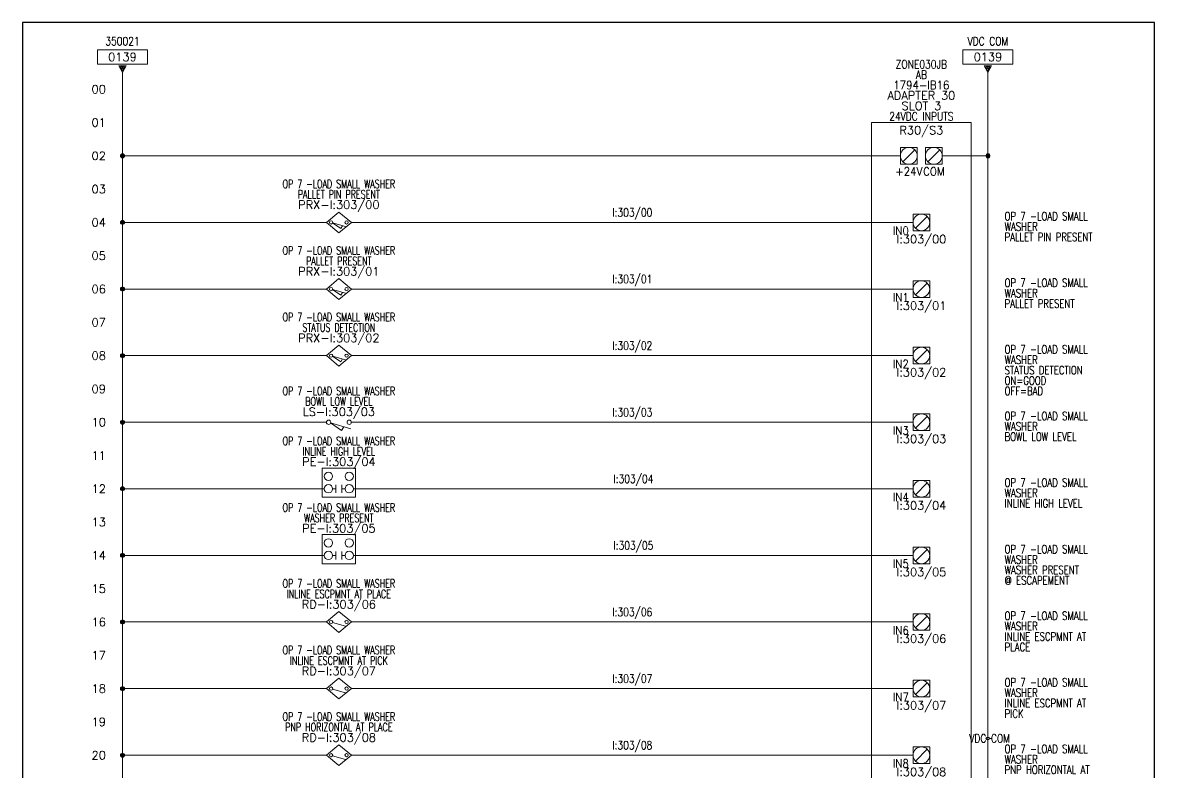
# Model space of a CAD drawing. Header units: inches. Extents: x 0 to 17, y 0 to 23.
# Drawn here: x 0 to 17, y 11.74 to 23 of the extents above; entities that cross this region are included whole.
import ezdxf
from ezdxf.enums import TextEntityAlignment as Align

# ---------------------------------------------------------------- set-up
doc = ezdxf.new("R2010")
doc.units = ezdxf.units.IN
doc.header["$MEASUREMENT"] = 0
for name, color, linetype, lineweight in [('DESC', 1, 'Continuous', 5), ('LOC', 8, 'Continuous', 5), ('MISC', 2, 'Continuous', 5), ('SYMS', 7, 'Continuous', 5), ('TAGS', 2, 'Continuous', 5), ('TERMS', 2, 'Continuous', 5), ('Title_Block_Info', 2, 'Continuous', 5), ('WIREFIXED', 3, 'Continuous', 5), ('WIRENO', 1, 'Continuous', 5), ('WIRES', 7, 'Continuous', 5), ('XREF', 1, 'Continuous', 5)]:
    doc.layers.add(name, color=color, linetype=linetype, lineweight=lineweight)
doc.layers.add('WIRENO_DEST', color=1, linetype='Continuous')
doc.styles.get("Standard").update_dxf_attribs({"font": 'romans.shx'})
doc.styles.add('WD', font='romans.shx')

# ---------------------------------------------------------------- blocks, each defined once
blk = doc.blocks.new('WD_MLRH')
at = {"color": 2, "style": 'WD'}
blk.add_attdef('RUNGFIRST', text='', height=0.125, dxfattribs=at).set_placement((-0.25, 0), align=Align.MIDDLE_RIGHT)
at = {"style": 'WD', "flags": 1}
for tag, p in [('RUNGHORV', (-0.25, -0.127)), ('RUNGINC', (-0.25, -0.163)), ('WIRE-START', (-0.25, -0.356)), ('WIREMODE', (-0.25, -0.281)), ('RUNGDIST', (-0.25, -0.2)), ('RUNGCNT', (-0.25, -0.237)), ('WIREFMT', (-0.25, -0.321)), ('WIRE-GSUF', (-0.25, -0.396)), ('PH3SPACE', (-0.25, -0.437))]:
    blk.add_attdef(tag, text='', height=0.025, dxfattribs=at).set_placement(p, align=Align.RIGHT)
blk = doc.blocks.new('WDDOT')
for radius in [0.03, 0.0187, 0.00929]:
    blk.add_circle((0, 0), radius)
blk = doc.blocks.new('PLCIO_3C2')
at = {"layer": 'SYMS'}
for p, q in [((0.75, 0.5), (-0.75, 0.5)), ((-0.75, 0.5), (-0.75, -16.375)), ((0.75, -16.375), (0.75, 0.5)), ((-0.312, 0.125), (-0.062, 0.125)), ((-0.312, -0.125), (-0.312, 0.125)), ((-0.098, 0.089), (-0.277, -0.089)), ((-0.062, 0.125), (-0.062, -0.125)), ((0.062, 0.125), (0.312, 0.125)), ((0.062, -0.125), (0.062, 0.125)), ((0.277, 0.089), (0.098, -0.089)), ((0.312, 0.125), (0.312, -0.125)), ((-0.062, -0.125), (-0.312, -0.125)), ((0.312, -0.125), (0.062, -0.125)), ((-0.125, -0.875), (0.125, -0.875)), ((-0.125, -1.125), (-0.125, -0.875)), ((-0.125, -0.875), (0.125, -0.875)), ((-0.125, -1.125), (-0.125, -0.875)), ((0.088, -0.912), (-0.088, -1.088)), ((0.125, -0.875), (0.125, -1.125)), ((0.125, -0.875), (0.125, -1.125)), ((0.125, -1.125), (-0.125, -1.125)), ((0.125, -1.125), (-0.125, -1.125)), ((-0.125, -1.875), (0.125, -1.875)), ((-0.125, -2.125), (-0.125, -1.875)), ((-0.125, -1.875), (0.125, -1.875)), ((-0.125, -2.125), (-0.125, -1.875)), ((0.088, -1.912), (-0.088, -2.088)), ((0.125, -1.875), (0.125, -2.125)), ((0.125, -1.875), (0.125, -2.125)), ((0.125, -2.125), (-0.125, -2.125)), ((0.125, -2.125), (-0.125, -2.125)), ((-0.125, -2.875), (0.125, -2.875)), ((-0.125, -3.125), (-0.125, -2.875)), ((-0.125, -2.875), (0.125, -2.875)), ((-0.125, -3.125), (-0.125, -2.875)), ((0.125, -2.875), (0.125, -3.125)), ((0.125, -2.875), (0.125, -3.125)), ((0.088, -2.912), (-0.088, -3.088)), ((0.125, -3.125), (-0.125, -3.125)), ((0.125, -3.125), (-0.125, -3.125)), ((-0.125, -3.875), (0.125, -3.875)), ((-0.125, -4.125), (-0.125, -3.875)), ((-0.125, -3.875), (0.125, -3.875)), ((-0.125, -4.125), (-0.125, -3.875)), ((0.125, -3.875), (0.125, -4.125)), ((0.125, -3.875), (0.125, -4.125)), ((0.088, -3.912), (-0.088, -4.088)), ((0.125, -4.125), (-0.125, -4.125)), ((0.125, -4.125), (-0.125, -4.125)), ((-0.125, -4.875), (0.125, -4.875)), ((-0.125, -5.125), (-0.125, -4.875)), ((-0.125, -4.875), (0.125, -4.875)), ((-0.125, -5.125), (-0.125, -4.875)), ((0.088, -4.912), (-0.088, -5.088)), ((0.125, -4.875), (0.125, -5.125)), ((0.125, -4.875), (0.125, -5.125)), ((0.125, -5.125), (-0.125, -5.125)), ((0.125, -5.125), (-0.125, -5.125)), ((-0.125, -5.875), (0.125, -5.875)), ((-0.125, -6.125), (-0.125, -5.875)), ((-0.125, -5.875), (0.125, -5.875)), ((-0.125, -6.125), (-0.125, -5.875)), ((0.088, -5.912), (-0.088, -6.088)), ((0.125, -5.875), (0.125, -6.125)), ((0.125, -5.875), (0.125, -6.125)), ((0.125, -6.125), (-0.125, -6.125)), ((0.125, -6.125), (-0.125, -6.125)), ((-0.125, -6.875), (0.125, -6.875)), ((-0.125, -7.125), (-0.125, -6.875)), ((-0.125, -6.875), (0.125, -6.875)), ((-0.125, -7.125), (-0.125, -6.875)), ((0.088, -6.912), (-0.088, -7.088)), ((0.125, -6.875), (0.125, -7.125)), ((0.125, -6.875), (0.125, -7.125)), ((0.125, -7.125), (-0.125, -7.125)), ((0.125, -7.125), (-0.125, -7.125)), ((-0.125, -7.875), (0.125, -7.875)), ((-0.125, -8.125), (-0.125, -7.875)), ((-0.125, -7.875), (0.125, -7.875)), ((-0.125, -8.125), (-0.125, -7.875)), ((0.088, -7.912), (-0.088, -8.088)), ((0.125, -7.875), (0.125, -8.125)), ((0.125, -7.875), (0.125, -8.125)), ((0.125, -8.125), (-0.125, -8.125)), ((0.125, -8.125), (-0.125, -8.125)), ((-0.125, -8.875), (0.125, -8.875)), ((-0.125, -9.125), (-0.125, -8.875)), ((-0.125, -8.875), (0.125, -8.875)), ((-0.125, -9.125), (-0.125, -8.875)), ((0.088, -8.912), (-0.088, -9.088)), ((0.125, -8.875), (0.125, -9.125)), ((0.125, -8.875), (0.125, -9.125)), ((0.125, -9.125), (-0.125, -9.125)), ((0.125, -9.125), (-0.125, -9.125))]:
    blk.add_line(p, q, dxfattribs=at)
for centre, radius in [((-0.188, 0), 0.126), ((0.188, 0), 0.126), ((0, -1), 0.125), ((0, -2), 0.125), ((0, -3), 0.125), ((0, -4), 0.125), ((0, -5), 0.125), ((0, -6), 0.125), ((0, -7), 0.125), ((0, -8), 0.125), ((0, -9), 0.125)]:
    blk.add_circle(centre, radius, dxfattribs=at)
at = {"layer": 'SYMS', "style": 'WD'}
for tag, width, p in [('INST', 0.8, (0, 1.482)), ('LOC', 0.8, (0, 1.312)), ('MFG', 0.8, (0, 1.156)), ('CAT', 0.9, (0, 1)), ('DESC', 0.8, (0, 0.53)), ('TERM01L', 0.75, (-0.188, 0.156)), ('TERM01R', 0.75, (0.188, 0.156)), ('TERM02', 0.9, (0, -0.812)), ('TERM03', 0.9, (0, -1.812)), ('TERM04', 0.9, (0, -2.812)), ('TERM05', 0.9, (0, -3.812)), ('TERM06', 0.9, (0, -4.812)), ('TERM07', 0.9, (0, -5.812)), ('TERM08', 0.9, (0, -6.812)), ('TERM09', 0.9, (0, -7.812)), ('TERM10', 0.9, (0, -8.812)), ('TERM11', 0.9, (0, -9.812)), ('TERM12', 0.9, (0, -10.812)), ('TERM13', 0.9, (0, -11.812)), ('TERM14', 0.9, (0, -12.812)), ('TERM15', 0.9, (0, -13.812)), ('TERM16', 0.9, (0, -14.812)), ('TERM17', 0.9, (0, -15.812))]:
    blk.add_attdef(tag, text='', height=0.125, dxfattribs=dict(at, width=width)).set_placement(p, align=Align.CENTER)
at = {"layer": 'SYMS', "linetype": 'Continuous', "style": 'WD', "flags": 9}
blk.add_attdef('ASSYCODE', text='', height=0.01, dxfattribs=at).set_placement((0.23, 1.071), align=Align.CENTER)
at = {"layer": 'SYMS', "style": 'WD'}
for tag, p in [('LINE1', (0, 0.844)), ('LINE2', (0, 0.688)), ('TAG', (0, 0.322))]:
    blk.add_attdef(tag, text='', height=0.125, dxfattribs=at).set_placement(p, align=Align.CENTER)
at = {"layer": 'SYMS', "style": 'WD', "flags": 1}
for tag, p in [('X4TERM01L', (-0.312, 0)), ('X1TERM01R', (0.312, 0)), ('X4TERM02', (-0.125, -1)), ('X4TERM03', (-0.125, -2)), ('X4TERM04', (-0.125, -3)), ('X4TERM05', (-0.125, -4)), ('X4TERM06', (-0.125, -5)), ('X4TERM07', (-0.125, -6)), ('X4TERM08', (-0.125, -7)), ('X4TERM09', (-0.125, -8)), ('X4TERM10', (-0.125, -9)), ('X4TERM11', (-0.125, -10)), ('X4TERM12', (-0.125, -11)), ('X4TERM13', (-0.125, -12)), ('X4TERM14', (-0.125, -13)), ('X4TERM15', (-0.125, -14)), ('X4TERM16', (-0.125, -15)), ('X4TERM17', (-0.125, -16))]:
    blk.add_attdef(tag, p, '', height=0.01, dxfattribs=at)
at = {"layer": 'SYMS', "style": 'WD', "width": 0.9}
for tag, p in [('TERMDESC01L', (-0.188, -0.172)), ('TERMDESC01R', (0.188, -0.172))]:
    blk.add_attdef(tag, text='', height=0.125, dxfattribs=at).set_placement(p, align=Align.TOP_CENTER)
for tag, p in [('DESCA02', (1.25, -0.969)), ('DESCB02', (1.25, -1.125)), ('DESCC02', (1.25, -1.281)), ('DESCD02', (1.25, -1.438)), ('DESCE02', (1.25, -1.594)), ('DESCA03', (1.25, -1.969)), ('DESCB03', (1.25, -2.125)), ('DESCC03', (1.25, -2.281)), ('DESCD03', (1.25, -2.438)), ('DESCE03', (1.25, -2.594)), ('DESCA04', (1.25, -2.969)), ('DESCB04', (1.25, -3.125)), ('DESCC04', (1.25, -3.281)), ('DESCD04', (1.25, -3.438)), ('DESCE04', (1.25, -3.594)), ('DESCA05', (1.25, -3.969)), ('DESCB05', (1.25, -4.125)), ('DESCC05', (1.25, -4.281)), ('DESCD05', (1.25, -4.438)), ('DESCE05', (1.25, -4.594)), ('DESCA06', (1.25, -4.969)), ('DESCB06', (1.25, -5.125)), ('DESCC06', (1.25, -5.281)), ('DESCD06', (1.25, -5.438)), ('DESCE06', (1.25, -5.594)), ('DESCA07', (1.25, -5.969)), ('DESCB07', (1.25, -6.125)), ('DESCC07', (1.25, -6.281)), ('DESCD07', (1.25, -6.438)), ('DESCE07', (1.25, -6.594)), ('DESCA08', (1.25, -6.969)), ('DESCB08', (1.25, -7.125)), ('DESCC08', (1.25, -7.281)), ('DESCD08', (1.25, -7.438)), ('DESCE08', (1.25, -7.594)), ('DESCA09', (1.25, -7.969)), ('DESCB09', (1.25, -8.125)), ('DESCC09', (1.25, -8.281)), ('DESCD09', (1.25, -8.438)), ('DESCE09', (1.25, -8.594)), ('DESCA10', (1.25, -8.969)), ('DESCB10', (1.25, -9.125)), ('DESCC10', (1.25, -9.281)), ('DESCD10', (1.25, -9.438)), ('DESCE10', (1.25, -9.594)), ('DESCA11', (1.25, -9.969)), ('DESCB11', (1.25, -10.125)), ('DESCC11', (1.25, -10.281)), ('DESCD11', (1.25, -10.438)), ('DESCE11', (1.25, -10.594)), ('DESCA12', (1.25, -10.969)), ('DESCB12', (1.25, -11.125)), ('DESCC12', (1.25, -11.281)), ('DESCD12', (1.25, -11.438)), ('DESCE12', (1.25, -11.594)), ('DESCA13', (1.25, -11.969)), ('DESCB13', (1.25, -12.125)), ('DESCC13', (1.25, -12.281)), ('DESCD13', (1.25, -12.438)), ('DESCE13', (1.25, -12.594)), ('DESCA14', (1.25, -12.969)), ('DESCB14', (1.25, -13.125)), ('DESCC14', (1.25, -13.281)), ('DESCD14', (1.25, -13.438)), ('DESCE14', (1.25, -13.594)), ('DESCA15', (1.25, -13.969)), ('DESCB15', (1.25, -14.125)), ('DESCC15', (1.25, -14.281)), ('DESCD15', (1.25, -14.438)), ('DESCE15', (1.25, -14.594)), ('DESCA16', (1.25, -14.969)), ('DESCB16', (1.25, -15.125)), ('DESCC16', (1.25, -15.281)), ('DESCD16', (1.25, -15.438)), ('DESCE16', (1.25, -15.594)), ('DESCA17', (1.25, -15.969)), ('DESCB17', (1.25, -16.125)), ('DESCC17', (1.25, -16.281)), ('DESCD17', (1.25, -16.438)), ('DESCE17', (1.25, -16.594))]:
    blk.add_attdef(tag, p, '', height=0.125, dxfattribs=at)
for tag, p in [('TERMDESC02', (-0.188, -1.062)), ('TERMDESC03', (-0.188, -2.062)), ('TERMDESC04', (-0.188, -3.062)), ('TERMDESC05', (-0.188, -4.062)), ('TERMDESC06', (-0.188, -5.062)), ('TERMDESC07', (-0.188, -6.062)), ('TERMDESC08', (-0.188, -7.062)), ('TERMDESC09', (-0.188, -8.062)), ('TERMDESC10', (-0.188, -9.062)), ('TERMDESC11', (-0.188, -10.062)), ('TERMDESC12', (-0.188, -11.062)), ('TERMDESC13', (-0.188, -12.062)), ('TERMDESC14', (-0.188, -13.062)), ('TERMDESC15', (-0.188, -14.062)), ('TERMDESC16', (-0.188, -15.062)), ('TERMDESC17', (-0.188, -16.062))]:
    blk.add_attdef(tag, text='', height=0.125, dxfattribs=at).set_placement(p, align=Align.TOP_RIGHT)
at = {"layer": 'SYMS', "style": 'WD'}
for tag, p in [('TAGA02', (0, -1.188)), ('TAGA03', (0, -2.188)), ('TAGA04', (0, -3.188)), ('TAGA05', (0, -4.188)), ('TAGA06', (0, -5.188)), ('TAGA07', (0, -6.188)), ('TAGA08', (0, -7.188)), ('TAGA09', (0, -8.188)), ('TAGA10', (0, -9.188)), ('TAGA11', (0, -10.188)), ('TAGA12', (0, -11.188)), ('TAGA13', (0, -12.188)), ('TAGA14', (0, -13.188)), ('TAGA15', (0, -14.188)), ('TAGA16', (0, -15.188)), ('TAGA17', (0, -16.188))]:
    blk.add_attdef(tag, text='', height=0.125, dxfattribs=at).set_placement(p, align=Align.TOP_CENTER)
blk = doc.blocks.new('HPRX11')
for p, q in [((0, 0.156), (-0.188, 0)), ((-0.188, 0), (0, -0.156)), ((0.188, 0), (0, 0.156)), ((0, -0.156), (0.188, 0))]:
    blk.add_line(p, q)
at = {"linetype": 'Continuous'}
for p, q in [((-0.094, -0.008), (0.031, -0.093)), ((-0.094, -0.008), (0.098, -0.063)), ((0.031, -0.093), (0.055, -0.05))]:
    blk.add_line(p, q, dxfattribs=at)
for centre in [(-0.116, 0), (0.116, 0)]:
    blk.add_circle(centre, 0.0242)
at = {"style": 'WD', "width": 0.7}
for tag, p in [('INST', (0, 0.841)), ('LOC', (0, 0.672)), ('DESC1', (0, 0.516)), ('DESC2', (0, 0.359)), ('XREF', (0.438, -0.312))]:
    blk.add_attdef(tag, text='', height=0.125, dxfattribs=at).set_placement(p, align=Align.CENTER)
at = {"style": 'WD'}
blk.add_attdef('TAG1', text='', height=0.125, dxfattribs=at).set_placement((0, 0.203), align=Align.CENTER)
for tag, p in [('X2LINK', (0, 0.297)), ('X8LINK', (0, -0.188))]:
    blk.add_attdef(tag, p, '', height=0.01, dxfattribs=at)
for tag, p, flags in [('X4TERM01', (-0.188, 0), 1), ('FAMILY', (0.038, 0.037), 9), ('CONTACT', (0.038, 0.02), 1), ('X1TERM02', (0.188, 0), 1), ('X8TERM03', (0, -0.156), 1)]:
    blk.add_attdef(tag, p, '', height=0.01, dxfattribs=dict(at, flags=flags))
at = {"linetype": 'Continuous', "style": 'WD', "flags": 9}
for tag, p in [('CAT', (0.063, -0.007)), ('ASSYCODE', (0.062, -0.043)), ('MFG', (0.063, -0.027))]:
    blk.add_attdef(tag, text='', height=0.01, dxfattribs=at).set_placement(p, align=Align.CENTER)
at = {"linetype": 'Continuous', "style": 'WD', "flags": 8}
for tag, p in [('TERM01', (-0.25, -0.031)), ('TERM03', (-0.031, -0.203))]:
    blk.add_attdef(tag, text='', height=0.125, dxfattribs=at).set_placement(p, align=Align.TOP_RIGHT)
blk.add_attdef('TERM02', text='', height=0.125, dxfattribs=at).set_placement((0.25, -0.031), align=Align.TOP_LEFT)
blk = doc.blocks.new('WD_WNH')
at = {"linetype": 'Continuous', "style": 'WD', "width": 0.8}
blk.add_attdef('WIRENO', text='', height=0.125, dxfattribs=at).set_placement((0, 0.0625), align=Align.CENTER)
blk = doc.blocks.new('HLS11')
at = {"linetype": 'Continuous'}
for p, q in [((-0.125, -0.01), (0.041, -0.124)), ((-0.125, -0.01), (0.179, -0.097)), ((0.041, -0.124), (0.073, -0.067))]:
    blk.add_line(p, q, dxfattribs=at)
for centre in [(-0.155, 0), (0.155, 0)]:
    blk.add_circle(centre, 0.0322)
at = {"style": 'WD', "width": 0.7}
for tag, p in [('INST', (0, 0.732)), ('LOC', (0, 0.562)), ('DESC1', (0, 0.406)), ('DESC2', (0, 0.25)), ('XREF', (0, -0.299))]:
    blk.add_attdef(tag, text='', height=0.125, dxfattribs=at).set_placement(p, align=Align.CENTER)
at = {"style": 'WD'}
blk.add_attdef('TAG1', text='', height=0.125, dxfattribs=at).set_placement((0, 0.094), align=Align.CENTER)
for tag, p, flags in [('X4TERM01', (-0.188, 0), 1), ('FAMILY', (0.038, 0.037), 9), ('CONTACT', (0.038, 0.02), 1), ('X1TERM02', (0.188, 0), 1)]:
    blk.add_attdef(tag, p, '', height=0.01, dxfattribs=dict(at, flags=flags))
for tag, p in [('X2LINK', (0, 0.031)), ('X8LINK', (0, -0.156))]:
    blk.add_attdef(tag, p, '', height=0.01, dxfattribs=at)
at = {"linetype": 'Continuous', "style": 'WD', "flags": 9}
for tag, p in [('CAT', (0.063, -0.007)), ('ASSYCODE', (0.062, -0.047)), ('MFG', (0.063, -0.027))]:
    blk.add_attdef(tag, text='', height=0.01, dxfattribs=at).set_placement(p, align=Align.CENTER)
at = {"linetype": 'Continuous', "style": 'WD', "flags": 8}
blk.add_attdef('TERM01', text='', height=0.125, dxfattribs=at).set_placement((-0.25, -0.031), align=Align.TOP_RIGHT)
blk.add_attdef('TERM02', text='', height=0.125, dxfattribs=at).set_placement((0.25, -0.031), align=Align.TOP_LEFT)
blk = doc.blocks.new('HPE11')
for p, q in [((0.25, 0.312), (-0.25, 0.312)), ((-0.25, 0.312), (-0.25, -0.125)), ((0.25, -0.125), (0.25, 0.312)), ((-0.047, 0), (-0.094, 0)), ((0.094, 0), (0.047, 0)), ((-0.25, -0.125), (0.25, -0.125))]:
    blk.add_line(p, q)
at = {"linetype": 'Continuous'}
for p, q in [((-0.047, 0.06), (-0.047, -0.06)), ((0.047, 0.06), (0.047, -0.06))]:
    blk.add_line(p, q, dxfattribs=at)
for centre in [(-0.156, 0.188), (0.156, 0.188), (-0.156, 0), (0.156, 0)]:
    blk.add_circle(centre, 0.0625)
at = {"style": 'WD', "width": 0.7}
for tag, p in [('INST', (0, 0.982)), ('LOC', (0, 0.812)), ('DESC1', (0, 0.656)), ('DESC2', (0, 0.5)), ('XREF', (0, -0.282))]:
    blk.add_attdef(tag, text='', height=0.125, dxfattribs=at).set_placement(p, align=Align.CENTER)
at = {"style": 'WD'}
blk.add_attdef('TAG1', text='', height=0.125, dxfattribs=at).set_placement((0, 0.344), align=Align.CENTER)
at = {"linetype": 'Continuous', "style": 'WD', "width": 0.8, "flags": 8}
for tag, p in [('TERM03', (-0.156, 0.188)), ('TERM04', (0.156, 0.188))]:
    blk.add_attdef(tag, text='', height=0.0625, dxfattribs=at).set_placement(p, align=Align.MIDDLE)
at = {"style": 'WD'}
for tag, p, flags in [('X4TERM03', (-0.219, 0.188), 1), ('X2TERM03', (-0.156, 0.25), 1), ('X2TERM04', (0.156, 0.25), 1), ('X1TERM04', (0.219, 0.188), 1), ('X4TERM01', (-0.219, 0), 1), ('FAMILY', (-0.027, 0.134), 9), ('CONTACT', (-0.027, 0.117), 1), ('X1TERM02', (0.219, 0), 1), ('X8TERM01', (-0.156, -0.062), 1), ('X8TERM02', (0.156, -0.062), 1)]:
    blk.add_attdef(tag, p, '', height=0.01, dxfattribs=dict(at, flags=flags))
at = {"linetype": 'Continuous', "style": 'WD', "width": 0.8, "flags": 8}
for tag, p in [('TERM01', (-0.156, 0)), ('TERM02', (0.156, 0))]:
    blk.add_attdef(tag, text='', height=0.0625, dxfattribs=at).set_placement(p, align=Align.MIDDLE_CENTER)
at = {"linetype": 'Continuous', "style": 'WD', "flags": 9}
for tag, p in [('ASSYCODE', (-0.003, 0.059)), ('MFG', (-0.004, 0.07)), ('CAT', (-0.002, 0.09))]:
    blk.add_attdef(tag, text='', height=0.01, dxfattribs=at).set_placement(p, align=Align.CENTER)
blk = doc.blocks.new('HRD11')
for p, q in [((0, 0.156), (-0.188, 0)), ((-0.188, 0), (0, -0.156)), ((0.188, 0), (0, 0.156)), ((0, -0.156), (0.188, 0))]:
    blk.add_line(p, q)
at = {"linetype": 'Continuous'}
blk.add_line((-0.094, -0.008), (0.098, -0.063), dxfattribs=at)
for centre in [(-0.116, 0), (0.116, 0)]:
    blk.add_circle(centre, 0.0242)
at = {"style": 'WD', "width": 0.7}
for tag, p in [('INST', (0, 0.841)), ('LOC', (0, 0.672)), ('DESC1', (0, 0.516)), ('DESC2', (0, 0.359)), ('XREF', (0.438, -0.312))]:
    blk.add_attdef(tag, text='', height=0.125, dxfattribs=at).set_placement(p, align=Align.CENTER)
at = {"style": 'WD'}
blk.add_attdef('TAG1', text='', height=0.125, dxfattribs=at).set_placement((0, 0.203), align=Align.CENTER)
for tag, p in [('X2LINK', (0, 0.297)), ('X8LINK', (0, -0.188))]:
    blk.add_attdef(tag, p, '', height=0.01, dxfattribs=at)
for tag, p, flags in [('X4TERM01', (-0.188, 0), 1), ('FAMILY', (0.038, 0.037), 9), ('CONTACT', (0.038, 0.02), 1), ('X1TERM02', (0.188, 0), 1), ('X8TERM03', (0, -0.156), 1)]:
    blk.add_attdef(tag, p, '', height=0.01, dxfattribs=dict(at, flags=flags))
at = {"linetype": 'Continuous', "style": 'WD', "flags": 9}
for tag, p in [('CAT', (0.063, -0.007)), ('ASSYCODE', (0.062, -0.043)), ('MFG', (0.063, -0.027))]:
    blk.add_attdef(tag, text='', height=0.01, dxfattribs=at).set_placement(p, align=Align.CENTER)
at = {"linetype": 'Continuous', "style": 'WD', "flags": 8}
for tag, p in [('TERM01', (-0.25, -0.031)), ('TERM03', (-0.031, -0.203))]:
    blk.add_attdef(tag, text='', height=0.125, dxfattribs=at).set_placement(p, align=Align.TOP_RIGHT)
blk.add_attdef('TERM02', text='', height=0.125, dxfattribs=at).set_placement((0.25, -0.031), align=Align.TOP_LEFT)
blk = doc.blocks.new('HA2D2')
for p, q in [((0.375, 0.344), (-0.375, 0.344)), ((-0.375, 0.344), (-0.375, 0.125)), ((0.375, 0.125), (0.375, 0.344)), ((-0.375, 0.125), (0.375, 0.125)), ((0.055, 0.102), (-0.055, 0.102)), ((-0.055, 0.102), (0, 0)), ((0, 0.023), (-0.031, 0.086)), ((-0.031, 0.086), (0.031, 0.086)), ((0, 0.055), (-0.008, 0.07)), ((-0.008, 0.07), (0.008, 0.07)), ((0, 0), (0.055, 0.102)), ((0.031, 0.086), (0, 0.023)), ((0.008, 0.07), (0, 0.055))]:
    blk.add_line(p, q)
at = {"style": 'WD', "width": 0.8, "flags": 8}
for tag, p in [('DESC1', (0, 0.722)), ('WIRENO', (0, 0.534))]:
    blk.add_attdef(tag, text='', height=0.125, dxfattribs=at).set_placement(p, align=Align.TOP_CENTER)
at = {"style": 'WD'}
blk.add_attdef('XREF', text='', height=0.125, dxfattribs=at).set_placement((0, 0.172), align=Align.CENTER)
at = {"style": 'WD', "flags": 1}
for tag, p in [('X8TERM01', (0, 0)), ('SIGCODE', (0.088, 0.066))]:
    blk.add_attdef(tag, p, '', height=0.01, dxfattribs=at)
blk = doc.blocks.new('TB_P')
at = {"color": 5, "linetype": 'Continuous'}
blk.add_lwpolyline([(0, 0), (17, 0), (17, 23), (0, 23)], close=True, dxfattribs=at)
at = {"color": 2, "linetype": 'Continuous', "style": 'WD', "flags": 1}
for tag, p in [('REV1_NO', (1.734, 3.29)), ('REV1_BY', (7.303, 3.29)), ('REV1_DATE', (9.562, 3.29)), ('REV2_NO', (1.734, 3.04)), ('REV2_BY', (7.303, 3.04)), ('REV2_DATE', (9.562, 3.04)), ('REV3_NO', (1.734, 2.79)), ('REV3_BY', (7.303, 2.79)), ('REV3_DATE', (9.562, 2.79)), ('REV4_NO', (1.734, 2.54)), ('REV4_BY', (7.303, 2.54)), ('REV4_DATE', (9.562, 2.54)), ('REV5_NO', (1.734, 2.29)), ('REV5_BY', (7.303, 2.29)), ('REV5_DATE', (9.562, 2.29)), ('REV6_NO', (1.734, 2.04)), ('REV6_BY', (7.303, 2.04)), ('REV6_DATE', (9.562, 2.04)), ('REV7_NO', (1.734, 1.79)), ('REV7_BY', (7.303, 1.79)), ('REV7_DATE', (9.562, 1.79)), ('REV8_NO', (1.734, 1.54)), ('REV8_BY', (7.303, 1.54)), ('REV8_DATE', (9.562, 1.54)), ('REV9_NO', (1.734, 1.29)), ('REV9_BY', (7.303, 1.29)), ('REV9_DATE', (9.562, 1.29))]:
    blk.add_attdef(tag, text='', height=0.15, dxfattribs=at).set_placement(p, align=Align.MIDDLE_CENTER)
for tag, p in [('REV1_CHANGE', (2.292, 3.29)), ('REV2_CHANGE', (2.292, 3.04)), ('REV3_CHANGE', (2.292, 2.79)), ('REV4_CHANGE', (2.292, 2.54)), ('REV5_CHANGE', (2.292, 2.29)), ('REV6_CHANGE', (2.292, 2.04)), ('REV7_CHANGE', (2.292, 1.79)), ('REV8_CHANGE', (2.292, 1.54)), ('REV9_CHANGE', (2.292, 1.29))]:
    blk.add_attdef(tag, text='', height=0.15, dxfattribs=at).set_placement(p, align=Align.MIDDLE_LEFT)
at = {"layer": 'Title_Block_Info', "ltscale": 0.1}
for tag, p in [('CUSTOMER', (6.842, 0.833)), ('JOB DESCRIPTION LINE', (6.842, 0.5)), ('DRAWING DESCRIPTION', (6.842, 0.167))]:
    blk.add_attdef(tag, text='', height=0.15, dxfattribs=at).set_placement(p, align=Align.MIDDLE_LEFT)
at = {"layer": 'Title_Block_Info', "ltscale": 0.1, "style": 'WD'}
for tag, p in [('JOB #', (12.752, 0.833)), ('SEC. NO.', (14.75, 0.833)), ('SHT. NO.', (16.312, 0.833)), ('NAME', (12.795, 0.5)), ('REV', (16.194, 0.5))]:
    blk.add_attdef(tag, text='', height=0.125, dxfattribs=at).set_placement(p, align=Align.MIDDLE_CENTER)
blk.add_attdef('DATE', text='', height=0.125, dxfattribs=at).set_placement((15.188, 0.5), align=Align.MIDDLE_RIGHT)
blk.add_attdef('FILE NUMBER', text='', height=0.125, dxfattribs=at).set_placement((12.591, 0.167), align=Align.MIDDLE_LEFT)
blk = doc.blocks.new('WD_WNV')
at = {"linetype": 'Continuous', "style": 'WD', "width": 0.8}
blk.add_attdef('WIRENO', text='', height=0.125, dxfattribs=at).set_placement((-0.05, 0), align=Align.MIDDLE_RIGHT)

msp = doc.modelspace()

# ---------------------------------------------------------------- linework, layer by layer
at = {"layer": 'WIRENO'}
msp.add_lwpolyline([(14.566, 12.251), (14.531, 12.251), (14.515, 12.266), (14.484, 12.265), (14.469, 12.249), (14.485, 12.234), (14.516, 12.235), (14.524, 12.243)], dxfattribs=at)
at = {"layer": 'WIRES'}
for p, q in [((1.5, 22.25), (1.5, 2.25)), ((14.5, 22.25), (14.5, 2.25)), ((1.5, 21), (13.188, 21)), ((13.812, 21), (14.5, 21)), ((1.5, 20), (4.562, 20)), ((4.938, 20), (13.375, 20)), ((1.5, 19), (4.562, 19)), ((4.938, 19), (13.375, 19)), ((1.5, 18), (4.562, 18)), ((4.938, 18), (13.375, 18)), ((1.5, 17), (4.562, 17)), ((4.938, 17), (13.375, 17)), ((1.5, 16), (4.531, 16)), ((4.969, 16), (13.375, 16)), ((1.5, 15), (4.531, 15)), ((4.969, 15), (13.375, 15)), ((1.5, 14), (4.562, 14)), ((4.938, 14), (13.375, 14)), ((1.5, 13), (4.562, 13)), ((4.938, 13), (13.375, 13)), ((1.5, 12), (4.562, 12)), ((4.938, 12), (13.375, 12))]:
    msp.add_line(p, q, dxfattribs=at)

# ---------------------------------------------------------------- block references
msp.add_blockref('TB_P', (0, 0))
ref = msp.add_blockref('PLCIO_3C2', (13.5, 21))
ref.add_attrib('TERMDESC01L', '+24V', dxfattribs={"layer": 'TERMS', "height": 0.125, "style": 'WD', "width": 0.9}).set_placement((13.312, 20.828), align=Align.TOP_CENTER)
ref.add_attrib('TERMDESC01R', 'COM', dxfattribs={"layer": 'TERMS', "height": 0.125, "style": 'WD', "width": 0.9}).set_placement((13.688, 20.828), align=Align.TOP_CENTER)
ref.add_attrib('CAT', '1794-IB16', dxfattribs={"layer": 'MISC', "height": 0.125, "style": 'WD', "width": 0.9}).set_placement((13.5, 22), align=Align.CENTER)
ref.add_attrib('TAG', 'R30/S3', dxfattribs={"layer": 'TAGS', "height": 0.125, "style": 'WD'}).set_placement((13.5, 21.322), align=Align.CENTER)
ref.add_attrib('LINE1', 'ADAPTER 30', dxfattribs={"layer": 'MISC', "height": 0.125, "style": 'WD'}).set_placement((13.5, 21.844), align=Align.CENTER)
ref.add_attrib('DESC', '24VDC INPUTS', dxfattribs={"layer": 'DESC', "height": 0.125, "style": 'WD', "width": 0.8}).set_placement((13.5, 21.53), align=Align.CENTER)
ref.add_attrib('LINE2', 'SLOT 3', dxfattribs={"layer": 'MISC', "height": 0.125, "style": 'WD'}).set_placement((13.5, 21.688), align=Align.CENTER)
ref.add_attrib('MFG', 'AB', dxfattribs={"layer": 'MISC', "height": 0.125, "style": 'WD', "width": 0.8}).set_placement((13.5, 22.156), align=Align.CENTER)
ref.add_attrib('LOC', 'ZONE030JB', dxfattribs={"layer": 'LOC', "height": 0.125, "style": 'WD', "width": 0.8}).set_placement((13.5, 22.312), align=Align.CENTER)
ref.add_attrib('TAGA02', 'I:303/00', dxfattribs={"layer": 'TAGS', "height": 0.125, "style": 'WD'}).set_placement((13.5, 19.812), align=Align.TOP_CENTER)
ref.add_attrib('DESCA02', 'OP 7 -LOAD SMALL', (14.75, 20.031), dxfattribs={"layer": 'DESC', "height": 0.125, "style": 'WD', "width": 0.75})
ref.add_attrib('DESCB02', 'WASHER', (14.75, 19.875), dxfattribs={"layer": 'DESC', "height": 0.125, "style": 'WD', "width": 0.75})
ref.add_attrib('TERMDESC02', 'IN0', dxfattribs={"layer": 'TERMS', "height": 0.125, "style": 'WD', "width": 0.9}).set_placement((13.312, 19.938), align=Align.TOP_RIGHT)
ref.add_attrib('DESCC02', 'PALLET PIN PRESENT', (14.75, 19.719), dxfattribs={"layer": 'DESC', "height": 0.125, "style": 'WD', "width": 0.75})
ref.add_attrib('TAGA03', 'I:303/01', dxfattribs={"layer": 'TAGS', "height": 0.125, "style": 'WD'}).set_placement((13.5, 18.812), align=Align.TOP_CENTER)
ref.add_attrib('DESCA03', 'OP 7 -LOAD SMALL', (14.75, 19.031), dxfattribs={"layer": 'DESC', "height": 0.125, "style": 'WD', "width": 0.75})
ref.add_attrib('DESCB03', 'WASHER', (14.75, 18.875), dxfattribs={"layer": 'DESC', "height": 0.125, "style": 'WD', "width": 0.75})
ref.add_attrib('TERMDESC03', 'IN1', dxfattribs={"layer": 'TERMS', "height": 0.125, "style": 'WD', "width": 0.9}).set_placement((13.312, 18.938), align=Align.TOP_RIGHT)
ref.add_attrib('DESCC03', 'PALLET PRESENT', (14.75, 18.719), dxfattribs={"layer": 'DESC', "height": 0.125, "style": 'WD', "width": 0.75})
ref.add_attrib('TAGA04', 'I:303/02', dxfattribs={"layer": 'TAGS', "height": 0.125, "style": 'WD'}).set_placement((13.5, 17.812), align=Align.TOP_CENTER)
ref.add_attrib('DESCA04', 'OP 7 -LOAD SMALL', (14.75, 18.031), dxfattribs={"layer": 'DESC', "height": 0.125, "style": 'WD', "width": 0.75})
ref.add_attrib('DESCB04', 'WASHER', (14.75, 17.875), dxfattribs={"layer": 'DESC', "height": 0.125, "style": 'WD', "width": 0.75})
ref.add_attrib('TERMDESC04', 'IN2', dxfattribs={"layer": 'TERMS', "height": 0.125, "style": 'WD', "width": 0.9}).set_placement((13.312, 17.938), align=Align.TOP_RIGHT)
ref.add_attrib('DESCC04', 'STATUS DETECTION', (14.75, 17.719), dxfattribs={"layer": 'DESC', "height": 0.125, "style": 'WD', "width": 0.75})
ref.add_attrib('DESCD04', 'ON=GOOD', (14.75, 17.562), dxfattribs={"layer": 'DESC', "height": 0.125, "style": 'WD', "width": 0.75})
ref.add_attrib('DESCE04', 'OFF=BAD', (14.75, 17.406), dxfattribs={"layer": 'DESC', "height": 0.125, "style": 'WD', "width": 0.75})
ref.add_attrib('TAGA05', 'I:303/03', dxfattribs={"layer": 'TAGS', "height": 0.125, "style": 'WD'}).set_placement((13.5, 16.812), align=Align.TOP_CENTER)
ref.add_attrib('DESCA05', 'OP 7 -LOAD SMALL', (14.75, 17.031), dxfattribs={"layer": 'DESC', "height": 0.125, "style": 'WD', "width": 0.75})
ref.add_attrib('DESCB05', 'WASHER', (14.75, 16.875), dxfattribs={"layer": 'DESC', "height": 0.125, "style": 'WD', "width": 0.75})
ref.add_attrib('TERMDESC05', 'IN3', dxfattribs={"layer": 'TERMS', "height": 0.125, "style": 'WD', "width": 0.9}).set_placement((13.312, 16.938), align=Align.TOP_RIGHT)
ref.add_attrib('DESCC05', 'BOWL LOW LEVEL', (14.75, 16.719), dxfattribs={"layer": 'DESC', "height": 0.125, "style": 'WD', "width": 0.75})
ref.add_attrib('TAGA06', 'I:303/04', dxfattribs={"layer": 'TAGS', "height": 0.125, "style": 'WD'}).set_placement((13.5, 15.812), align=Align.TOP_CENTER)
ref.add_attrib('DESCA06', 'OP 7 -LOAD SMALL', (14.75, 16.031), dxfattribs={"layer": 'DESC', "height": 0.125, "style": 'WD', "width": 0.75})
ref.add_attrib('DESCB06', 'WASHER', (14.75, 15.875), dxfattribs={"layer": 'DESC', "height": 0.125, "style": 'WD', "width": 0.75})
ref.add_attrib('TERMDESC06', 'IN4', dxfattribs={"layer": 'TERMS', "height": 0.125, "style": 'WD', "width": 0.9}).set_placement((13.312, 15.938), align=Align.TOP_RIGHT)
ref.add_attrib('DESCC06', 'INLINE HIGH LEVEL', (14.75, 15.719), dxfattribs={"layer": 'DESC', "height": 0.125, "style": 'WD', "width": 0.75})
ref.add_attrib('TAGA07', 'I:303/05', dxfattribs={"layer": 'TAGS', "height": 0.125, "style": 'WD'}).set_placement((13.5, 14.812), align=Align.TOP_CENTER)
ref.add_attrib('DESCA07', 'OP 7 -LOAD SMALL', (14.75, 15.031), dxfattribs={"layer": 'DESC', "height": 0.125, "style": 'WD', "width": 0.75})
ref.add_attrib('DESCB07', 'WASHER', (14.75, 14.875), dxfattribs={"layer": 'DESC', "height": 0.125, "style": 'WD', "width": 0.75})
ref.add_attrib('TERMDESC07', 'IN5', dxfattribs={"layer": 'TERMS', "height": 0.125, "style": 'WD', "width": 0.9}).set_placement((13.312, 14.938), align=Align.TOP_RIGHT)
ref.add_attrib('DESCC07', 'WASHER PRESENT', (14.75, 14.719), dxfattribs={"layer": 'DESC', "height": 0.125, "style": 'WD', "width": 0.75})
ref.add_attrib('DESCD07', '@ ESCAPEMENT', (14.75, 14.562), dxfattribs={"layer": 'DESC', "height": 0.125, "style": 'WD', "width": 0.75})
ref.add_attrib('TAGA08', 'I:303/06', dxfattribs={"layer": 'TAGS', "height": 0.125, "style": 'WD'}).set_placement((13.5, 13.812), align=Align.TOP_CENTER)
ref.add_attrib('DESCA08', 'OP 7 -LOAD SMALL', (14.75, 14.031), dxfattribs={"layer": 'DESC', "height": 0.125, "style": 'WD', "width": 0.75})
ref.add_attrib('DESCB08', 'WASHER', (14.75, 13.875), dxfattribs={"layer": 'DESC', "height": 0.125, "style": 'WD', "width": 0.75})
ref.add_attrib('TERMDESC08', 'IN6', dxfattribs={"layer": 'TERMS', "height": 0.125, "style": 'WD', "width": 0.9}).set_placement((13.312, 13.938), align=Align.TOP_RIGHT)
ref.add_attrib('DESCC08', 'INLINE ESCPMNT AT', (14.75, 13.719), dxfattribs={"layer": 'DESC', "height": 0.125, "style": 'WD', "width": 0.75})
ref.add_attrib('DESCD08', 'PLACE', (14.75, 13.562), dxfattribs={"layer": 'DESC', "height": 0.125, "style": 'WD', "width": 0.75})
ref.add_attrib('TAGA09', 'I:303/07', dxfattribs={"layer": 'TAGS', "height": 0.125, "style": 'WD'}).set_placement((13.5, 12.812), align=Align.TOP_CENTER)
ref.add_attrib('DESCA09', 'OP 7 -LOAD SMALL', (14.75, 13.031), dxfattribs={"layer": 'DESC', "height": 0.125, "style": 'WD', "width": 0.75})
ref.add_attrib('DESCB09', 'WASHER', (14.75, 12.875), dxfattribs={"layer": 'DESC', "height": 0.125, "style": 'WD', "width": 0.75})
ref.add_attrib('TERMDESC09', 'IN7', dxfattribs={"layer": 'TERMS', "height": 0.125, "style": 'WD', "width": 0.9}).set_placement((13.312, 12.938), align=Align.TOP_RIGHT)
ref.add_attrib('DESCC09', 'INLINE ESCPMNT AT', (14.75, 12.719), dxfattribs={"layer": 'DESC', "height": 0.125, "style": 'WD', "width": 0.75})
ref.add_attrib('DESCD09', 'PICK', (14.75, 12.562), dxfattribs={"layer": 'DESC', "height": 0.125, "style": 'WD', "width": 0.75})
ref.add_attrib('TAGA10', 'I:303/08', dxfattribs={"layer": 'TAGS', "height": 0.125, "style": 'WD'}).set_placement((13.5, 11.812), align=Align.TOP_CENTER)
ref.add_attrib('DESCA10', 'OP 7 -LOAD SMALL', (14.75, 12.031), dxfattribs={"layer": 'DESC', "height": 0.125, "style": 'WD', "width": 0.75})
ref.add_attrib('DESCB10', 'WASHER', (14.75, 11.875), dxfattribs={"layer": 'DESC', "height": 0.125, "style": 'WD', "width": 0.75})
ref.add_attrib('TERMDESC10', 'IN8', dxfattribs={"layer": 'TERMS', "height": 0.125, "style": 'WD', "width": 0.9}).set_placement((13.312, 11.938), align=Align.TOP_RIGHT)
ref.add_attrib('DESCC10', 'PNP HORIZONTAL AT', (14.75, 11.719), dxfattribs={"layer": 'DESC', "height": 0.125, "style": 'WD', "width": 0.75})
msp.add_blockref('WD_MLRH', (1.5, 22)).add_auto_attribs({'RUNGFIRST': '00'})
at = {"layer": 'SYMS'}
ref = msp.add_blockref('HA2D2', (1.5, 22.25), dxfattribs=at)
ref.add_attrib('XREF', '0139', dxfattribs={"layer": 'XREF', "height": 0.125, "style": 'WD'}).set_placement((1.5, 22.422), align=Align.CENTER)
ref.add_attrib('WIRENO', '350021', dxfattribs={"layer": 'WIRENO_DEST', "height": 0.125, "style": 'WD', "width": 0.8, "flags": 8}).set_placement((1.5, 22.784), align=Align.TOP_CENTER)
ref = msp.add_blockref('HA2D2', (14.5, 22.25), dxfattribs=at)
ref.add_attrib('XREF', '0139', dxfattribs={"layer": 'XREF', "height": 0.125, "style": 'WD'}).set_placement((14.5, 22.422), align=Align.CENTER)
ref.add_attrib('WIRENO', 'VDC COM', dxfattribs={"layer": 'WIRENO_DEST', "height": 0.125, "style": 'WD', "width": 0.8, "flags": 8}).set_placement((14.5, 22.784), align=Align.TOP_CENTER)
for p in [(1.5, 21), (14.5, 21), (1.5, 20), (1.5, 19), (1.5, 18), (1.5, 17), (1.5, 16), (1.5, 15), (1.5, 14), (1.5, 13), (1.5, 12)]:
    msp.add_blockref('WDDOT', p, dxfattribs=at)
ref = msp.add_blockref('HPRX11', (4.75, 20), dxfattribs=at)
ref.add_attrib('TAG1', 'PRX-I:303/00', dxfattribs={"layer": 'TAGS', "height": 0.125, "style": 'WD'}).set_placement((4.75, 20.203), align=Align.CENTER)
ref.add_attrib('DESC2', 'PALLET PIN PRESENT', dxfattribs={"layer": 'DESC', "height": 0.125, "style": 'WD', "width": 0.7}).set_placement((4.75, 20.359), align=Align.CENTER)
ref.add_attrib('DESC1', 'OP 7 -LOAD SMALL WASHER', dxfattribs={"layer": 'DESC', "height": 0.125, "style": 'WD', "width": 0.7}).set_placement((4.75, 20.516), align=Align.CENTER)
ref = msp.add_blockref('HPRX11', (4.75, 19), dxfattribs=at)
ref.add_attrib('TAG1', 'PRX-I:303/01', dxfattribs={"layer": 'TAGS', "height": 0.125, "style": 'WD'}).set_placement((4.75, 19.203), align=Align.CENTER)
ref.add_attrib('DESC2', 'PALLET PRESENT', dxfattribs={"layer": 'DESC', "height": 0.125, "style": 'WD', "width": 0.7}).set_placement((4.75, 19.359), align=Align.CENTER)
ref.add_attrib('DESC1', 'OP 7 -LOAD SMALL WASHER', dxfattribs={"layer": 'DESC', "height": 0.125, "style": 'WD', "width": 0.7}).set_placement((4.75, 19.516), align=Align.CENTER)
ref = msp.add_blockref('HPRX11', (4.75, 18), dxfattribs=at)
ref.add_attrib('TAG1', 'PRX-I:303/02', dxfattribs={"layer": 'TAGS', "height": 0.125, "style": 'WD'}).set_placement((4.75, 18.203), align=Align.CENTER)
ref.add_attrib('DESC2', 'STATUS DETECTION', dxfattribs={"layer": 'DESC', "height": 0.125, "style": 'WD', "width": 0.7}).set_placement((4.75, 18.359), align=Align.CENTER)
ref.add_attrib('DESC1', 'OP 7 -LOAD SMALL WASHER', dxfattribs={"layer": 'DESC', "height": 0.125, "style": 'WD', "width": 0.7}).set_placement((4.75, 18.516), align=Align.CENTER)
ref = msp.add_blockref('HLS11', (4.75, 17), dxfattribs=at)
ref.add_attrib('TAG1', 'LS-I:303/03', dxfattribs={"layer": 'TAGS', "height": 0.125, "style": 'WD'}).set_placement((4.75, 17.094), align=Align.CENTER)
ref.add_attrib('DESC1', 'OP 7 -LOAD SMALL WASHER', dxfattribs={"layer": 'DESC', "height": 0.125, "style": 'WD', "width": 0.7}).set_placement((4.75, 17.406), align=Align.CENTER)
ref.add_attrib('DESC2', 'BOWL LOW LEVEL', dxfattribs={"layer": 'DESC', "height": 0.125, "style": 'WD', "width": 0.7}).set_placement((4.75, 17.25), align=Align.CENTER)
ref = msp.add_blockref('HPE11', (4.75, 16), dxfattribs=at)
ref.add_attrib('TAG1', 'PE-I:303/04', dxfattribs={"layer": 'TAGS', "height": 0.125, "style": 'WD'}).set_placement((4.75, 16.344), align=Align.CENTER)
ref.add_attrib('DESC2', 'INLINE HIGH LEVEL', dxfattribs={"layer": 'DESC', "height": 0.125, "style": 'WD', "width": 0.7}).set_placement((4.75, 16.5), align=Align.CENTER)
ref.add_attrib('DESC1', 'OP 7 -LOAD SMALL WASHER', dxfattribs={"layer": 'DESC', "height": 0.125, "style": 'WD', "width": 0.7}).set_placement((4.75, 16.656), align=Align.CENTER)
ref = msp.add_blockref('HPE11', (4.75, 15), dxfattribs=at)
ref.add_attrib('TAG1', 'PE-I:303/05', dxfattribs={"layer": 'TAGS', "height": 0.125, "style": 'WD'}).set_placement((4.75, 15.344), align=Align.CENTER)
ref.add_attrib('DESC2', 'WASHER PRESENT', dxfattribs={"layer": 'DESC', "height": 0.125, "style": 'WD', "width": 0.7}).set_placement((4.75, 15.5), align=Align.CENTER)
ref.add_attrib('DESC1', 'OP 7 -LOAD SMALL WASHER', dxfattribs={"layer": 'DESC', "height": 0.125, "style": 'WD', "width": 0.7}).set_placement((4.75, 15.656), align=Align.CENTER)
ref = msp.add_blockref('HRD11', (4.75, 14), dxfattribs=at)
ref.add_attrib('TAG1', 'RD-I:303/06', dxfattribs={"layer": 'TAGS', "height": 0.125, "style": 'WD'}).set_placement((4.75, 14.203), align=Align.CENTER)
ref.add_attrib('DESC2', 'INLINE ESCPMNT AT PLACE', dxfattribs={"layer": 'DESC', "height": 0.125, "style": 'WD', "width": 0.7}).set_placement((4.75, 14.359), align=Align.CENTER)
ref.add_attrib('DESC1', 'OP 7 -LOAD SMALL WASHER', dxfattribs={"layer": 'DESC', "height": 0.125, "style": 'WD', "width": 0.7}).set_placement((4.75, 14.516), align=Align.CENTER)
ref = msp.add_blockref('HRD11', (4.75, 13), dxfattribs=at)
ref.add_attrib('TAG1', 'RD-I:303/07', dxfattribs={"layer": 'TAGS', "height": 0.125, "style": 'WD'}).set_placement((4.75, 13.203), align=Align.CENTER)
ref.add_attrib('DESC2', 'INLINE ESCPMNT AT PICK', dxfattribs={"layer": 'DESC', "height": 0.125, "style": 'WD', "width": 0.7}).set_placement((4.75, 13.359), align=Align.CENTER)
ref.add_attrib('DESC1', 'OP 7 -LOAD SMALL WASHER', dxfattribs={"layer": 'DESC', "height": 0.125, "style": 'WD', "width": 0.7}).set_placement((4.75, 13.516), align=Align.CENTER)
ref = msp.add_blockref('HRD11', (4.75, 12), dxfattribs=at)
ref.add_attrib('TAG1', 'RD-I:303/08', dxfattribs={"layer": 'TAGS', "height": 0.125, "style": 'WD'}).set_placement((4.75, 12.203), align=Align.CENTER)
ref.add_attrib('DESC2', 'PNP HORIZONTAL AT PLACE', dxfattribs={"layer": 'DESC', "height": 0.125, "style": 'WD', "width": 0.7}).set_placement((4.75, 12.359), align=Align.CENTER)
ref.add_attrib('DESC1', 'OP 7 -LOAD SMALL WASHER', dxfattribs={"layer": 'DESC', "height": 0.125, "style": 'WD', "width": 0.7}).set_placement((4.75, 12.516), align=Align.CENTER)
at = {"layer": 'WIREFIXED'}
ref = msp.add_blockref('WD_WNH', (9.156, 20), dxfattribs=at)
ref.add_attrib('WIRENOF', 'I:303/00', dxfattribs={"linetype": 'Continuous', "height": 0.125, "style": 'WD', "width": 0.8}).set_placement((9.158, 20.087), align=Align.CENTER)
ref = msp.add_blockref('WD_WNH', (9.156, 19), dxfattribs=at)
ref.add_attrib('WIRENOF', 'I:303/01', dxfattribs={"linetype": 'Continuous', "height": 0.125, "style": 'WD', "width": 0.8}).set_placement((9.158, 19.087), align=Align.CENTER)
ref = msp.add_blockref('WD_WNH', (9.156, 18), dxfattribs=at)
ref.add_attrib('WIRENOF', 'I:303/02', dxfattribs={"linetype": 'Continuous', "height": 0.125, "style": 'WD', "width": 0.8}).set_placement((9.158, 18.087), align=Align.CENTER)
ref = msp.add_blockref('WD_WNH', (9.156, 17), dxfattribs=at)
ref.add_attrib('WIRENOF', 'I:303/03', dxfattribs={"linetype": 'Continuous', "height": 0.125, "style": 'WD', "width": 0.8}).set_placement((9.158, 17.087), align=Align.CENTER)
ref = msp.add_blockref('WD_WNH', (9.172, 16), dxfattribs=at)
ref.add_attrib('WIRENOF', 'I:303/04', dxfattribs={"linetype": 'Continuous', "height": 0.125, "style": 'WD', "width": 0.8}).set_placement((9.174, 16.087), align=Align.CENTER)
ref = msp.add_blockref('WD_WNH', (9.172, 15), dxfattribs=at)
ref.add_attrib('WIRENOF', 'I:303/05', dxfattribs={"linetype": 'Continuous', "height": 0.125, "style": 'WD', "width": 0.8}).set_placement((9.174, 15.087), align=Align.CENTER)
ref = msp.add_blockref('WD_WNH', (9.156, 14), dxfattribs=at)
ref.add_attrib('WIRENOF', 'I:303/06', dxfattribs={"linetype": 'Continuous', "height": 0.125, "style": 'WD', "width": 0.8}).set_placement((9.158, 14.087), align=Align.CENTER)
ref = msp.add_blockref('WD_WNH', (9.156, 13), dxfattribs=at)
ref.add_attrib('WIRENOF', 'I:303/07', dxfattribs={"linetype": 'Continuous', "height": 0.125, "style": 'WD', "width": 0.8}).set_placement((9.158, 13.087), align=Align.CENTER)
ref = msp.add_blockref('WD_WNH', (9.156, 12), dxfattribs=at)
ref.add_attrib('WIRENOF', 'I:303/08', dxfattribs={"linetype": 'Continuous', "height": 0.125, "style": 'WD', "width": 0.8}).set_placement((9.158, 12.087), align=Align.CENTER)
at = {"layer": 'WIRENO'}
ref = msp.add_blockref('WD_WNV', (14.5, 12.25), dxfattribs=at)
ref.add_attrib('WIRENO', 'VDC COM', dxfattribs={"linetype": 'Continuous', "height": 0.125, "style": 'WD', "width": 0.8}).set_placement((14.832, 12.252), align=Align.MIDDLE_RIGHT)

# ---------------------------------------------------------------- texts
at = {"color": 2, "style": 'WD'}
for s, p in [('01', (1.25, 21.5)), ('02', (1.25, 21)), ('03', (1.25, 20.5)), ('04', (1.25, 20)), ('05', (1.25, 19.5)), ('06', (1.25, 19)), ('07', (1.25, 18.5)), ('08', (1.25, 18)), ('09', (1.25, 17.5)), ('10', (1.25, 17)), ('11', (1.25, 16.5)), ('12', (1.25, 16)), ('13', (1.25, 15.5)), ('14', (1.25, 15)), ('15', (1.25, 14.5)), ('16', (1.25, 14)), ('17', (1.25, 13.5)), ('18', (1.25, 13)), ('19', (1.25, 12.5)), ('20', (1.25, 12))]:
    msp.add_text(s, height=0.125, dxfattribs=at).set_placement(p, align=Align.MIDDLE_RIGHT)

doc.saveas('drawing.dxf')
